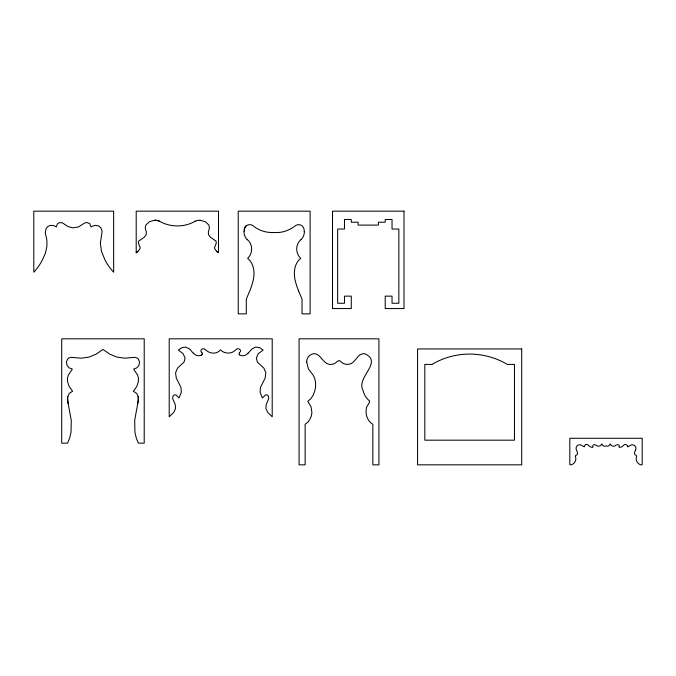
<?xml version="1.0" encoding="UTF-8"?>
<svg xmlns="http://www.w3.org/2000/svg" width="676" height="676" viewBox="0 0 676 676"><rect width="100%" height="100%" fill="white"/><g stroke="black" fill="none" stroke-linecap="round" stroke-linejoin="round"><path stroke-width="1.01" d="M244.163 231.175C243.504 226.375 248.81 222.801 252.883 225.573C258.933 230.786 266.809 233.026 274.802 232.476C282.737 233.093 289.936 230.026 296.003 225.328C300.288 222.818 304.96 227.068 304.192 231.631M67.777 396.719L67.676 397.556A13.182 13.182 0 0 0 67.634 398.443A30.454 30.454 0 0 0 68.208 403.53A29.414 29.414 0 0 1 67.575 398.147A12.202 12.202 0 0 1 67.701 397.268A10.529 10.529 0 0 1 67.777 396.719L69.282 393.331L72.594 391.277L69.248 386.63L67.575 381.779L67.49 378.433L68.259 375.239L72.307 369.088L69.172 367.871L67.076 365.471L66.409 362.167L67.448 359.269L69.003 357.934L71.056 357.317L81.213 358.179L89.122 357.072L96.296 354.08L102.972 349.424L109.639 354.08L116.813 357.072L124.722 358.179L134.879 357.317L136.932 357.934L138.487 359.269L139.535 362.167L138.867 365.471L136.772 367.871L133.637 369.088L137.676 375.239L138.445 378.433L138.36 381.779L136.696 386.63L133.341 391.277L136.738 393.424L138.2 396.989A11.365 11.365 0 0 1 138.293 398.147M138.352 398.451A30.454 30.454 0 0 1 137.735 403.53L134.668 420.48L134.921 432.251L136.265 437.921L138.352 443.143L144.216 443.143L144.216 338.82L61.719 338.82L61.719 443.143L67.583 443.143L69.67 437.921L71.014 432.251L71.276 420.48L68.166 403.538M248.1 353.244L251.886 349.01L255.579 347.126L259.347 347.523L263.108 350.092L258.232 353.717L256.356 358.145L257.404 362.116L263.868 368.107L265.871 372.822L265.11 378.112L260.454 387.424L260.083 392.215L262.415 397.961L265.567 394.885L267.223 394.953L268.49 396.187L268.744 398.679L266.158 404.569L265.905 408.532L267.764 412.461L272.208 416.822L272.208 338.82L169.211 338.82L169.211 416.822L173.664 412.461L175.523 408.532L175.261 404.569L172.676 398.679L172.929 396.187L174.197 394.953L175.853 394.885L179.013 397.961L181.337 392.215L180.965 387.424L176.309 378.112L175.549 372.822L177.551 368.107L184.016 362.116L185.063 358.145L183.188 353.717L178.312 350.092L182.081 347.523L185.841 347.126L189.534 349.01L193.319 353.244M239.532 352.754C242.828 349.788 237.403 347.033 235.468 350.058C231.336 354.503 224.086 353.717 220.486 349.864C216.641 354.68 209.408 353.801 205.445 349.636C203.265 347.101 198.837 350.219 201.887 352.754M301.006 239.591C295.268 244.433 295.361 253.246 300.676 258.342C293.359 264.409 293.283 275.005 295.97 283.371A82.202 82.202 0 0 0 298.555 290.866M200.155 220.308L205.25 221.635L208.833 224.998L209.492 227.744L208.352 232.138L208.495 234.53L210.312 237.158L216.066 241.112L216.252 243.284L214.453 247.771L215.238 249.647L217.25 251.759A26.339 26.339 0 0 0 218.5 252.756L218.5 211.166L136.206 211.166L136.206 252.765A26.356 26.356 0 0 0 137.465 251.759L139.476 249.647L140.253 247.771L138.462 243.284L138.648 241.112L144.394 237.158L146.21 234.53L146.362 232.138L145.222 227.744L145.881 224.998L149.464 221.635L154.559 220.308A27.336 27.336 0 0 1 155.353 220.325M201.862 354.765L201.279 355.179M195.119 221.297C184.311 227.482 170.403 227.482 159.595 221.297A13.165 13.165 0 0 0 155.362 220.258M239.558 354.765L240.284 355.246A6.447 6.447 0 0 0 247.991 353.159M247.331 239.591C253.069 244.433 252.976 253.246 247.661 258.342C254.979 264.409 255.055 275.005 252.368 283.371A82.193 82.193 0 0 1 249.782 290.866L246.301 299.088L246.301 313.858L238.231 313.858L238.231 211.166L310.107 211.166L310.107 313.858L302.037 313.858L302.037 299.088L298.53 290.874M575.394 456.224L575.935 455.252A1.673 1.673 0 0 0 577.025 454.551A2.383 2.383 0 0 0 577.397 452.447A19.908 19.908 0 0 0 576.417 449.836A3.532 3.532 0 0 1 577.726 445.374A3.743 3.743 0 0 1 581.74 445.374A31.679 31.679 0 0 0 584.326 446.853A2.484 2.484 0 0 1 585.627 444.698A2.155 2.155 0 0 1 588.289 445.205A6.625 6.625 0 0 0 590.402 446.844A4.487 4.487 0 0 0 592.767 447.292L593.046 446.963A1.91 1.91 0 0 1 592.877 445.585A0.972 0.972 0 0 1 593.511 444.901A3.143 3.143 0 0 1 596.528 445.501A2.78 2.78 0 0 0 598.345 446.16A4.926 4.926 0 0 0 600.119 445.822A2.18 2.18 0 0 0 601.463 444.149L602.139 444.149A2.493 2.493 0 0 0 606.017 445.797A2.493 2.493 0 0 0 609.879 444.149L610.555 444.149A2.18 2.18 0 0 0 611.898 445.822A4.926 4.926 0 0 0 613.681 446.16A2.78 2.78 0 0 0 615.49 445.501A3.143 3.143 0 0 1 618.506 444.901A0.972 0.972 0 0 1 619.14 445.585A1.91 1.91 0 0 1 618.971 446.963L619.258 447.292A4.487 4.487 0 0 0 621.616 446.844A6.625 6.625 0 0 0 623.737 445.205A2.155 2.155 0 0 1 626.39 444.698A2.484 2.484 0 0 1 627.691 446.853A31.679 31.679 0 0 0 630.277 445.374A3.743 3.743 0 0 1 634.291 445.374A3.532 3.532 0 0 1 635.601 449.827M635.601 449.836A19.908 19.908 0 0 0 634.62 452.447A2.383 2.383 0 0 0 634.992 454.551A1.673 1.673 0 0 0 635.288 454.88L635.372 454.948A1.665 1.665 0 0 0 636.082 455.252L636.623 456.224A6.464 6.464 0 0 0 640.164 464.649A2.704 2.704 0 0 0 642.2 464.64L642.2 438.276L569.817 438.276L569.817 464.64A2.704 2.704 0 0 0 571.854 464.64A6.464 6.464 0 0 0 575.386 456.232M138.301 398.443A12.7 12.7 0 0 0 138.234 397.268A10.174 10.174 0 0 0 138.157 396.719M138.36 398.147A28.426 28.426 0 0 1 137.71 403.521M304.361 231.631A11.188 11.188 0 0 1 301.065 239.642M247.171 239.743A11.653 11.653 0 0 1 244.002 231.167M244.433 230.719A6.701 6.701 0 0 1 246.503 225.285M195.068 221.17A14.399 14.399 0 0 1 200.155 220.241M154.559 220.241A14.399 14.399 0 0 1 159.646 221.17M137.938 251.354A23.939 23.939 0 0 1 136.206 252.756M217.486 251.962A19.105 19.105 0 0 1 216.776 251.354M201.271 355.162A6.397 6.397 0 0 1 193.463 353.142M201.913 352.72A1.496 1.496 0 0 1 201.947 354.849M239.583 354.942A1.513 1.513 0 0 1 239.507 352.695M100.352 243.115L101.468 251.261L104.966 259.947A56.759 56.759 0 0 0 113.653 272.208L113.644 211.166L33.8 211.166L33.8 272.225A56.742 56.742 0 0 0 42.419 259.922L45.351 253.297L46.923 246.351L46.898 240.208L45.284 232.73L45.985 228.809L47.7 226.561L50.277 225.387L53.235 225.488L56.471 226.832L57.257 224.077L59.277 222.624L62.353 222.818L68.065 226.578L72.763 227.829L78.458 226.967L84.475 223.105L86.663 222.463L89.798 223.604L90.973 226.832L95.003 225.345L98.671 225.877L101.011 227.998L102.127 231.369L100.352 243.115M306.701 362.066L308.4 368.893L313.072 375.053L314.568 378.028L315.531 382.134L315.608 386.511L314.771 391.134L313.056 395.418L310.673 398.857L307.8 401.299L310.994 406.614L311.915 412.529L311.29 416.162L309.828 419.534L307.665 422.365L305.138 424.241L305.138 464.834L299.088 464.834L299.088 338.82L378.906 338.82L378.906 464.834L372.848 464.834L372.848 424.241C367.803 421.418 365.361 415.081 366.24 409.504C365.53 406.014 372.113 401.688 368.496 400.031C365.674 397.522 363.925 394.007 363.012 390.382C355.872 377.369 383.284 362.302 365.015 353.827C357.241 352.458 356.032 363.105 349.12 364.195C346.298 364.896 343.349 363.789 341.152 362.006C338.499 357.815 336.209 364.119 332.617 364.17C325.283 366.122 322.249 357.68 317.289 354.435C312.244 351.765 306.279 356.7 306.701 362.066M403.995 211.166L332.507 211.166L332.507 308.56L351.283 308.56L351.283 296.139L344.473 296.139L344.473 303.254L337.654 303.254L337.654 229.037L344.473 229.037L344.473 219.497L351.283 219.497L351.283 222.218L358.103 222.218L358.103 225.1L378.399 225.1L378.399 222.218L385.219 222.218L385.219 219.497L392.029 219.497L392.029 229.037L398.848 229.037L398.848 303.254L392.029 303.254L392.029 296.139L385.219 296.139L385.219 308.56L403.995 308.56L403.995 211.166M521.711 348.943L417.565 348.943L417.565 464.834L521.711 464.834L521.711 348.943M431.922 364.415L424.815 364.415L424.815 440.177L514.461 440.177L514.461 364.415L507.346 364.415A74.03 74.03 0 0 0 431.922 364.415"/></g></svg>
